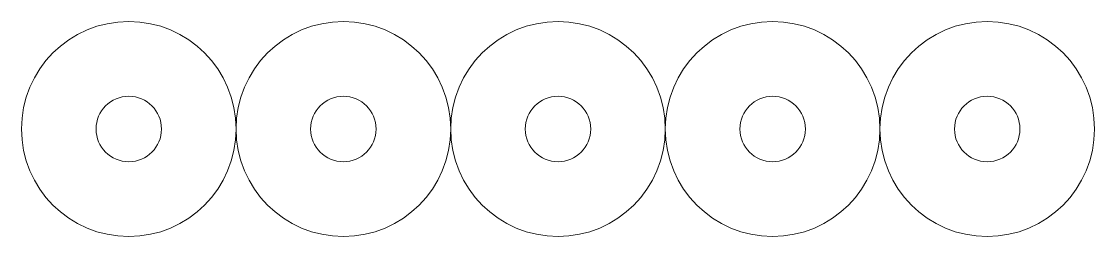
# Model space of a CAD drawing. Header units: millimetres. Extents: x -10 to 90, y -10 to 10.
import ezdxf

# ---------------------------------------------------------------- set-up
doc = ezdxf.new("R2010")
doc.units = ezdxf.units.MM
doc.layers.add('Spacers_6.1x20mm', color=1, linetype='CONTINUOUS', lineweight=0)

msp = doc.modelspace()

# ---------------------------------------------------------------- linework, layer by layer
at = {"layer": 'Spacers_6.1x20mm'}
for centre, radius in [((0, 0), 10), ((20, 0), 10), ((40, 0), 10), ((60, 0), 10), ((80, 0), 10), ((0, 0), 3.05), ((20, 0), 3.05), ((40, 0), 3.05), ((60, 0), 3.05), ((80, 0), 3.05)]:
    msp.add_circle(centre, radius, dxfattribs=at)

doc.saveas('drawing.dxf')
